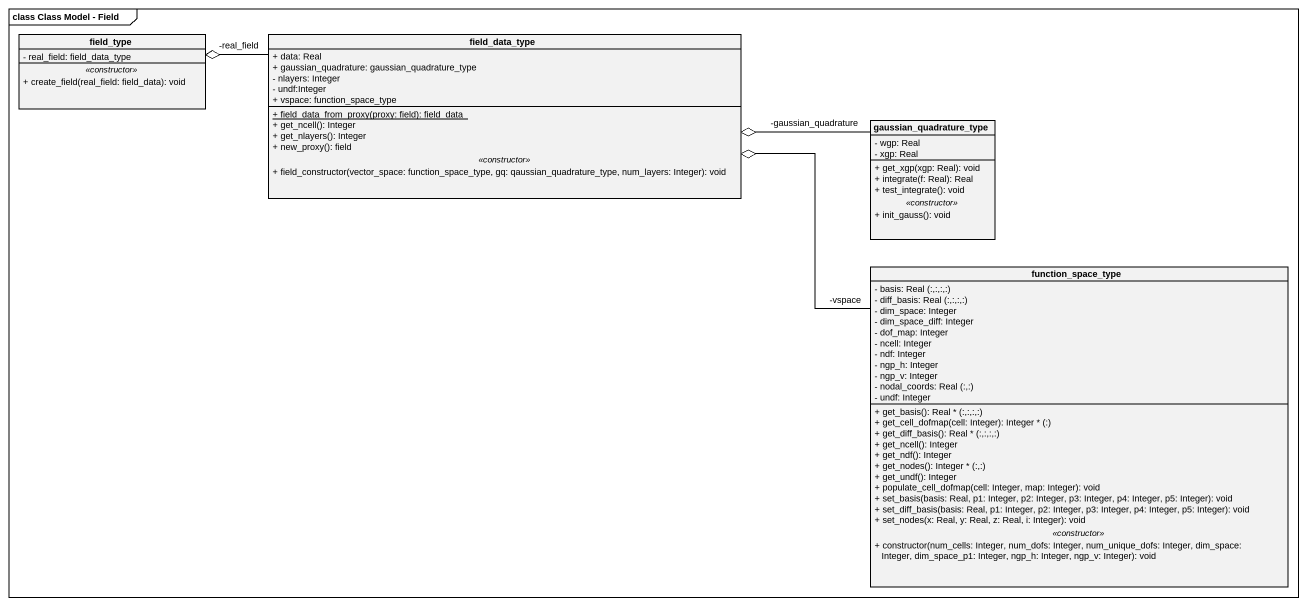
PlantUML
@startuml
mainframe class Class Model - Field
hide circle
hide empty members
skinparam classAttributeIconSize 0
class field_type {
  - real_field: field_data_type
  .. <<constructor>> ..
  + create_field(real_field: field_data): void
}
class field_data_type {
  + data: Real
  + gaussian_quadrature: gaussian_quadrature_type
  - nlayers: Integer
  - undf:Integer
  + vspace: function_space_type
  --
  {static} + field_data_from_proxy(proxy: field): field_data
  + get_ncell(): Integer
  + get_nlayers(): Integer
  + new_proxy(): field
  .. <<constructor>> ..
  + field_constructor(vector_space: function_space_type, gq: qaussian_quadrature_type, num_layers: Integer): void
}
class gaussian_quadrature_type {
  - wgp: Real
  - xgp: Real
  --
  + get_xgp(xgp: Real): void
  + integrate(f: Real): Real
  + test_integrate(): void
  .. <<constructor>> ..
  + init_gauss(): void
}
class function_space_type {
  {field} - basis: Real (:,:,:,:)
  {field} - diff_basis: Real (:,:,:,:)
  - dim_space: Integer
  - dim_space_diff: Integer
  - dof_map: Integer
  - ncell: Integer
  - ndf: Integer
  - ngp_h: Integer
  - ngp_v: Integer
  {field} - nodal_coords: Real (:,:)
  - undf: Integer
  --
  + get_basis(): Real * (:,:,:,:)
  + get_cell_dofmap(cell: Integer): Integer * (:)
  + get_diff_basis(): Real * (:,:,:,:)
  + get_ncell(): Integer
  + get_ndf(): Integer
  + get_nodes(): Integer * (:,:)
  + get_undf(): Integer
  + populate_cell_dofmap(cell: Integer, map: Integer): void
  + set_basis(basis: Real, p1: Integer, p2: Integer, p3: Integer, p4: Integer, p5: Integer): void
  + set_diff_basis(basis: Real, p1: Integer, p2: Integer, p3: Integer, p4: Integer, p5: Integer): void
  + set_nodes(x: Real, y: Real, z: Real, i: Integer): void
  .. <<constructor>> ..
  + constructor(num_cells: Integer, num_dofs: Integer, num_unique_dofs: Integer, dim_space: Integer, dim_space_p1: Integer, ngp_h: Integer, ngp_v: Integer): void
}
field_data_type "-real_field" -left-o field_type
gaussian_quadrature_type "-gaussian_quadrature" -left-o field_data_type
function_space_type "-vspace" -left-o field_data_type
@enduml
